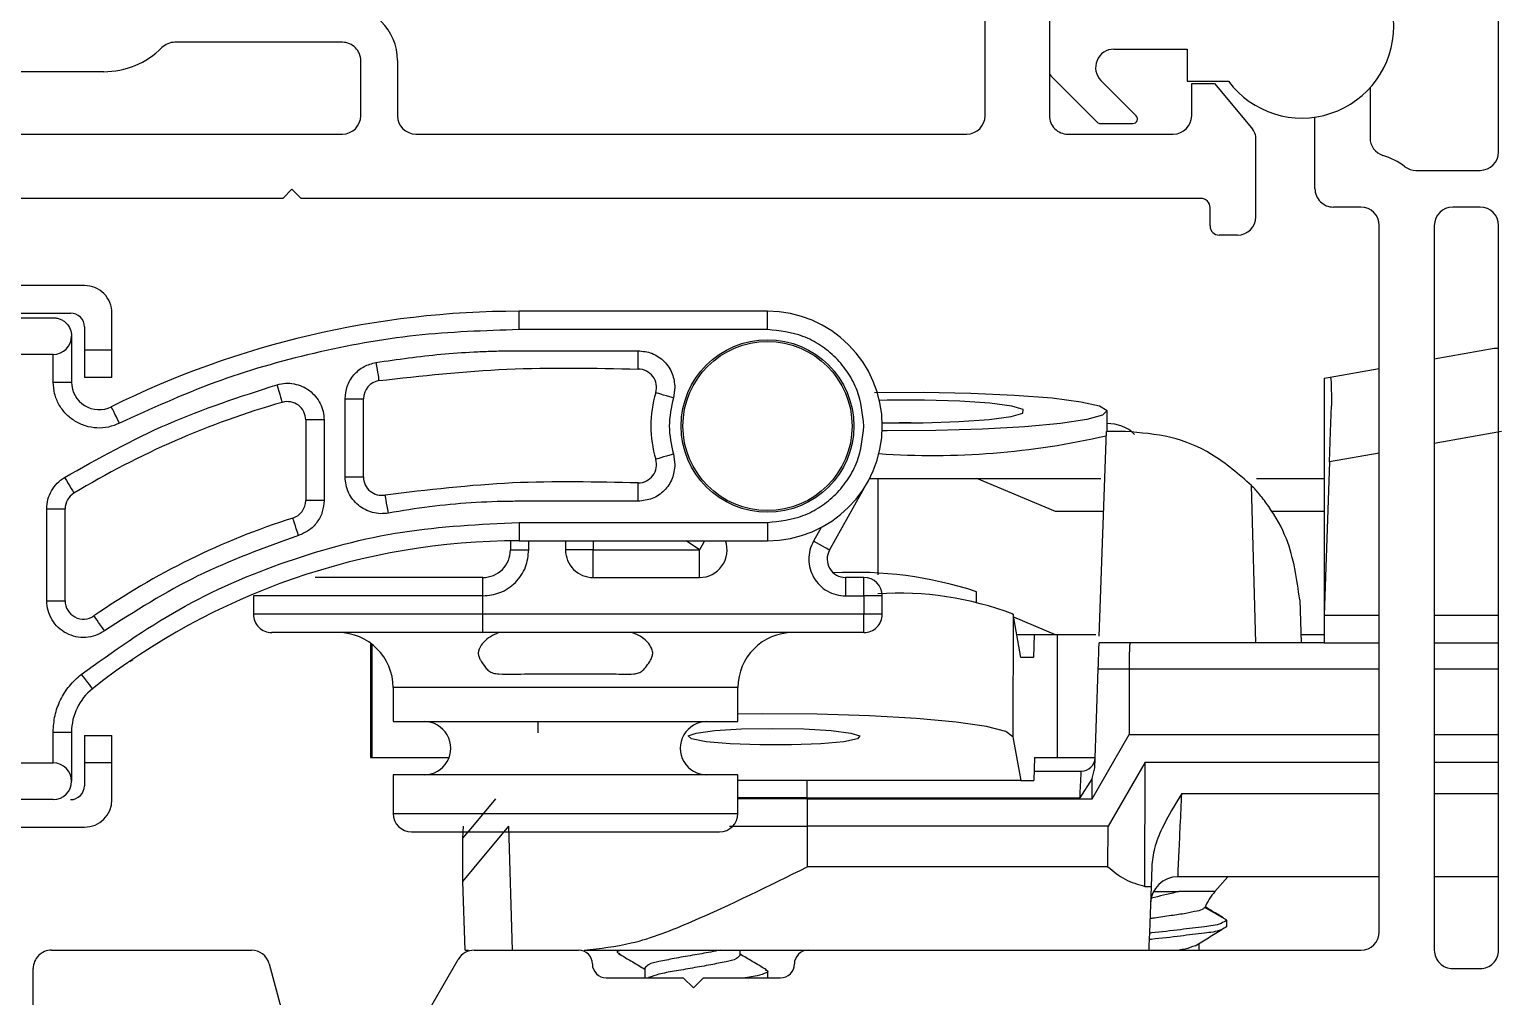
# Model space of a CAD drawing. Extents: x 50.9 to 61.7, y 12.6 to 36.7.
# Drawn here: x 53.865 to 55.468, y 28.754 to 29.808 of the extents above; entities that cross this region are included whole.
import ezdxf

# ---------------------------------------------------------------- set-up
doc = ezdxf.new("R2010")
doc.units = 0
doc.header["$LTSCALE"] = 0.3
doc.header["$MEASUREMENT"] = 0
doc.layers.get('0').update_dxf_attribs({"linetype": 'CONTINUOUS'})

msp = doc.modelspace()

# ---------------------------------------------------------------- linework, layer by layer
for p, q in [((54.90591, 29.71357), (54.90591, 29.96801)), ((55.46519, 29.67407), (55.46519, 29.88707)), ((54.97591, 29.86143), (54.97591, 29.76071)), ((54.20591, 29.79357), (54.02348, 29.79357)), ((55.04627, 29.78607), (55.12591, 29.78607)), ((55.12591, 29.78607), (55.12591, 29.75107)), ((53.94591, 29.76157), (53.69591, 29.76157)), ((54.22591, 29.71357), (54.22591, 29.77357)), ((54.26591, 29.77357), (54.26591, 29.71357)), ((54.97591, 29.76071), (54.97591, 29.71357)), ((54.97738, 29.75718), (55.02802, 29.70654)), ((55.07045, 29.71361), (55.03213, 29.75193)), ((55.12591, 29.75107), (55.17091, 29.75107)), ((55.13091, 29.71357), (55.13091, 29.74857)), ((55.13091, 29.74857), (55.15591, 29.74857)), ((55.15591, 29.74857), (55.19623, 29.70052)), ((55.32519, 29.74411), (55.32519, 29.68947)), ((55.26519, 29.63407), (55.26519, 29.71209)), ((55.03156, 29.70507), (55.06691, 29.70507)), ((53.72591, 29.69357), (54.20591, 29.69357)), ((54.28591, 29.69357), (54.88591, 29.69357)), ((54.99591, 29.69357), (55.11091, 29.69357)), ((55.20091, 29.60357), (55.20091, 29.68766)), ((55.37519, 29.65407), (55.44519, 29.65407)), ((54.15091, 29.63357), (54.14091, 29.62357)), ((54.16091, 29.62357), (54.15091, 29.63357)), ((54.14091, 29.62357), (53.72591, 29.62357)), ((55.14091, 29.62357), (54.16091, 29.62357)), ((55.31519, 29.61407), (55.28519, 29.61407)), ((55.44519, 29.61407), (55.41519, 29.61407)), ((55.15091, 29.59357), (55.15091, 29.61357)), ((55.18091, 29.58357), (55.16091, 29.58357)), ((55.33519, 28.82457), (55.33519, 29.59407)), ((55.39519, 29.59407), (55.39519, 28.80457)), ((55.46519, 28.80457), (55.46519, 29.59407)), ((53.92491, 29.52857), (53.73591, 29.52857)), ((53.75091, 29.49857), (53.90991, 29.49857)), ((53.75591, 29.49357), (53.89091, 29.49357)), ((53.95491, 29.45857), (53.95491, 29.49857)), ((54.39836, 29.48057), (54.39836, 29.50057)), ((54.66891, 29.50057), (54.39836, 29.50057)), ((54.66891, 29.48057), (54.66891, 29.50057)), ((53.91091, 29.47357), (53.91091, 29.42342)), ((53.92491, 29.48357), (53.92491, 29.45857)), ((54.66891, 29.48057), (54.39836, 29.48057)), ((53.92491, 29.45857), (53.95491, 29.45857)), ((53.92491, 29.45857), (53.92491, 29.42857)), ((53.95491, 29.42857), (53.95491, 29.45857)), ((55.39519, 29.4488), (55.46019, 29.46026)), ((55.46019, 29.46026), (55.46519, 29.46026)), ((53.89091, 29.45357), (53.77591, 29.45357)), ((53.89091, 29.42342), (53.89091, 29.45357)), ((55.2818, 29.42881), (55.33519, 29.43822)), ((53.89091, 29.42342), (53.91091, 29.42342)), ((53.95491, 29.42857), (53.92491, 29.42857)), ((55.27519, 29.42764), (55.2818, 29.42881)), ((55.27519, 29.42764), (55.27519, 29.40664)), ((54.56804, 29.41757), (54.56637, 29.40614)), ((55.27519, 29.40664), (55.27519, 29.16957)), ((54.20891, 29.32006), (54.20891, 29.40531)), ((54.20891, 29.40531), (54.22891, 29.40531)), ((54.22891, 29.32006), (54.22891, 29.40531)), ((54.79913, 29.40366), (54.79075, 29.4035)), ((55.03884, 29.36957), (55.0388, 29.39175)), ((54.16591, 29.38214), (54.16591, 29.2944)), ((54.18591, 29.38214), (54.16591, 29.38214)), ((54.18591, 29.38214), (54.18591, 29.2944)), ((54.82532, 29.37895), (54.81232, 29.37893)), ((55.03032, 29.14651), (55.03811, 29.36957)), ((55.05867, 29.36957), (55.03811, 29.36957)), ((55.46841, 29.36954), (55.39519, 29.35663)), ((54.56637, 29.345), (54.56804, 29.33357)), ((55.33519, 29.34605), (55.28101, 29.3365)), ((55.28101, 29.3365), (55.27519, 29.16957)), ((54.20891, 29.32006), (54.22891, 29.32006)), ((54.73646, 29.24034), (54.77798, 29.31451)), ((54.78016, 29.31857), (54.78918, 29.31857)), ((54.78918, 29.31857), (54.89702, 29.31857)), ((54.78918, 29.31857), (54.78918, 29.21333)), ((54.98243, 29.28257), (54.89702, 29.31857)), ((54.89702, 29.31857), (55.03191, 29.31857)), ((55.20079, 29.13957), (55.19621, 29.31069)), ((55.20145, 29.31857), (55.27519, 29.31857)), ((54.18591, 29.2944), (54.16591, 29.2944)), ((53.88391, 29.18526), (53.88391, 29.2853)), ((53.88391, 29.2853), (53.90391, 29.2853)), ((53.90391, 29.18526), (53.90391, 29.2853)), ((55.03507, 29.28257), (54.98243, 29.28257)), ((55.27519, 29.28257), (55.21768, 29.28257)), ((54.39836, 29.27057), (54.66891, 29.27057)), ((54.39836, 29.27057), (54.39836, 29.25057)), ((54.66891, 29.27057), (54.66891, 29.25057)), ((54.7274, 29.2651), (54.71901, 29.25011)), ((54.38891, 29.25051), (54.38891, 29.24057)), ((54.39836, 29.25057), (54.66891, 29.25057)), ((54.40891, 29.24057), (54.40891, 29.25057)), ((54.44891, 29.25057), (54.44891, 29.24057)), ((54.47891, 29.25057), (54.47891, 29.24057)), ((54.59481, 29.24057), (54.5805, 29.25057)), ((54.38891, 29.24057), (54.40891, 29.24057)), ((54.47891, 29.24057), (54.44891, 29.24057)), ((54.47891, 29.21057), (54.47891, 29.24057)), ((54.47891, 29.24057), (54.59481, 29.24057)), ((54.59481, 29.21057), (54.59481, 29.24057)), ((54.35891, 29.21057), (54.17625, 29.21057)), ((54.35891, 29.19057), (54.35891, 29.21057)), ((54.47891, 29.21057), (54.59481, 29.21057)), ((54.75391, 29.21057), (54.75391, 29.19057)), ((54.77391, 29.21057), (54.75391, 29.21057)), ((54.77391, 29.19057), (54.77391, 29.21057)), ((53.88391, 29.18526), (53.90391, 29.18526)), ((54.10891, 29.19057), (54.10891, 29.17057)), ((54.35891, 29.19057), (54.10891, 29.19057)), ((54.35891, 29.17057), (54.35891, 29.19057)), ((54.75391, 29.19057), (54.77391, 29.19057)), ((54.77391, 29.19057), (54.77391, 29.17057)), ((54.79391, 29.19057), (54.77391, 29.19057)), ((54.79391, 29.17057), (54.79391, 29.19057)), ((54.89643, 29.18345), (54.89645, 29.19505)), ((55.24856, 29.1862), (55.25019, 29.13957)), ((54.35891, 29.17057), (54.10891, 29.17057)), ((54.77391, 29.17057), (54.35891, 29.17057)), ((54.35891, 29.15057), (54.35891, 29.17057)), ((54.79391, 29.17057), (54.77391, 29.17057)), ((54.77391, 29.15057), (54.77391, 29.17057)), ((54.93644, 29.17053), (54.93621, 29.03715)), ((54.94495, 29.12357), (54.93644, 29.17053)), ((54.93696, 29.16765), (54.98221, 29.14857)), ((55.27519, 29.16957), (55.33519, 29.16957)), ((55.27519, 29.16957), (55.27519, 29.13957)), ((55.39519, 29.16957), (55.46519, 29.16957)), ((54.35891, 29.15057), (54.12891, 29.15057)), ((54.77391, 29.15057), (54.35891, 29.15057)), ((54.23651, 29.13905), (54.23651, 29.01457)), ((54.238, 29.13793), (54.238, 29.01457)), ((54.94042, 29.14857), (54.95921, 29.14857)), ((54.95921, 29.14857), (54.95845, 29.12357)), ((54.95921, 29.14857), (54.98469, 29.14857)), ((54.98469, 29.01457), (54.98469, 29.14857)), ((54.98469, 29.14857), (55.02639, 29.14857)), ((55.06385, 29.13957), (55.03007, 29.13957)), ((55.27519, 29.13957), (55.06385, 29.13957)), ((55.24987, 29.14857), (55.27519, 29.14857)), ((55.27519, 29.13957), (55.33519, 29.13957)), ((55.39519, 29.13957), (55.46519, 29.13957)), ((53.97437, 29.11923), (53.97755, 29.12139)), ((54.95845, 29.12357), (54.94495, 29.12357)), ((55.02532, 29.00335), (55.02906, 29.11062)), ((55.06287, 29.11062), (55.02906, 29.11062)), ((55.06287, 29.11062), (55.06286, 29.03957)), ((55.33519, 29.11062), (55.06286, 29.11062)), ((55.46519, 29.11062), (55.39519, 29.11062)), ((54.26116, 29.09057), (54.26116, 29.05357)), ((54.63666, 29.09057), (54.26116, 29.09057)), ((54.63666, 29.05357), (54.63666, 29.09057)), ((54.26116, 29.05357), (54.44891, 29.05357)), ((54.41911, 29.04135), (54.41897, 29.05357)), ((54.44891, 29.05357), (54.63666, 29.05357)), ((53.89091, 29.00857), (53.89091, 29.04223)), ((53.89091, 29.04223), (53.91091, 29.04223)), ((53.91091, 29.04223), (53.91091, 28.98857)), ((53.92491, 29.03857), (53.92491, 29.00857)), ((53.92491, 29.03857), (53.95491, 29.03857)), ((53.95491, 29.00857), (53.95491, 29.03857)), ((54.93621, 29.03715), (54.94484, 28.98957)), ((55.02245, 28.96957), (55.06286, 29.03957)), ((55.06286, 29.03957), (55.33519, 29.03957)), ((55.39519, 29.03957), (55.46519, 29.03957)), ((53.77591, 29.00857), (53.89091, 29.00857)), ((53.95491, 29.00857), (53.92491, 29.00857)), ((53.92491, 29.00857), (53.92491, 28.98357)), ((53.95491, 28.96857), (53.95491, 29.00857)), ((54.23651, 29.01457), (54.238, 29.01457)), ((54.238, 29.01457), (54.32214, 29.01457)), ((54.95983, 29.01457), (54.95908, 28.98957)), ((54.95983, 29.01457), (54.98469, 29.01457)), ((54.98469, 29.01457), (55.02571, 29.01457)), ((55.08019, 29.00957), (55.03977, 28.93957)), ((55.08004, 28.8741), (55.08019, 29.00957)), ((55.08019, 29.00957), (55.33519, 29.00957)), ((55.39519, 29.00957), (55.46519, 29.00957)), ((54.26116, 28.99557), (54.26116, 28.95357)), ((54.63666, 28.99557), (54.26116, 28.99557)), ((54.63666, 28.95357), (54.63666, 28.99557)), ((54.94484, 28.98957), (54.63666, 28.98957)), ((54.71219, 28.97062), (54.71219, 28.98957)), ((54.94484, 28.98957), (54.95908, 28.98957)), ((54.95938, 28.99957), (55.0107, 28.99957)), ((55.02247, 28.99149), (55.00918, 28.97062)), ((55.02245, 28.96957), (55.02247, 28.99149)), ((55.02247, 28.99149), (55.02532, 29.00335)), ((55.12013, 28.97529), (55.33519, 28.97529)), ((55.39519, 28.97529), (55.46519, 28.97529)), ((53.89091, 28.96857), (53.75591, 28.96857)), ((54.71219, 28.97062), (54.63666, 28.97062)), ((54.71219, 28.96957), (54.63666, 28.96957)), ((54.71219, 28.97062), (55.00918, 28.97062)), ((54.71219, 28.97062), (54.71219, 28.96957)), ((54.71219, 28.96957), (55.02245, 28.96957)), ((54.71219, 28.96957), (54.71219, 28.93957)), ((54.26116, 28.95357), (54.63666, 28.95357)), ((53.73591, 28.93857), (53.92491, 28.93857)), ((54.28116, 28.93357), (54.44891, 28.93357)), ((54.33719, 28.92644), (54.33764, 28.93957)), ((54.33719, 28.87957), (54.33719, 28.92644)), ((54.39125, 28.80457), (54.38719, 28.93957)), ((54.44891, 28.93357), (54.61666, 28.93357)), ((54.62769, 28.93957), (54.71219, 28.93957)), ((54.71219, 28.93957), (54.71219, 28.89529)), ((55.03977, 28.93957), (54.71219, 28.93957)), ((55.03972, 28.89529), (55.03977, 28.93957)), ((55.03972, 28.89529), (54.71219, 28.89529)), ((55.08736, 28.89556), (55.08661, 28.8741)), ((54.3398, 28.80457), (54.33719, 28.87957)), ((55.33519, 28.88457), (55.11595, 28.88457)), ((55.15626, 28.86847), (55.17026, 28.88457)), ((55.46519, 28.88457), (55.39519, 28.88457)), ((55.08004, 28.8741), (55.08661, 28.8741)), ((55.0898, 28.86847), (55.11697, 28.86847)), ((55.15626, 28.86847), (55.11697, 28.86847)), ((55.16919, 28.83722), (55.14517, 28.85108)), ((55.16919, 28.83027), (55.16919, 28.83722)), ((53.88919, 28.80457), (54.10678, 28.80457)), ((54.3398, 28.80457), (54.34319, 28.80457)), ((54.34947, 28.80457), (54.46319, 28.80457)), ((54.46932, 28.80457), (54.71319, 28.80457)), ((54.50519, 28.80457), (54.50519, 28.8025)), ((54.63912, 28.79902), (54.63912, 28.80457)), ((54.71319, 28.80457), (55.31519, 28.80457)), ((55.13912, 28.80457), (55.13912, 28.812)), ((53.86919, 28.41007), (53.86919, 28.78457)), ((54.1261, 28.78975), (54.14416, 28.72234)), ((54.28286, 28.70921), (54.33215, 28.79457)), ((54.53526, 28.78513), (54.53526, 28.77457)), ((54.66919, 28.77472), (54.66919, 28.78166)), ((55.41519, 28.78457), (55.44519, 28.78457)), ((54.49319, 28.77457), (54.57719, 28.77457)), ((54.5396, 28.77484), (54.53916, 28.77457)), ((54.57719, 28.77457), (54.58819, 28.76357)), ((54.58819, 28.76357), (54.59919, 28.77457)), ((54.59919, 28.77457), (54.68319, 28.77457))]:
    msp.add_line(p, q)
at = {"flags": 128}
for points in [[(54.52804, 29.43757), (54.52804, 29.43796), (54.52804, 29.43909), (54.52804, 29.44094), (54.52804, 29.44343), (54.52804, 29.44646), (54.52804, 29.44992), (54.52804, 29.45367), (54.52804, 29.45757)], [(54.24239, 29.44478), (54.24303, 29.44093), (54.24364, 29.43723), (54.2442, 29.43381), (54.2447, 29.43082), (54.2451, 29.42837), (54.2454, 29.42655), (54.24559, 29.42542), (54.24565, 29.42504)], [(54.14041, 29.40137), (54.1403, 29.40174), (54.13999, 29.40283), (54.13948, 29.40461), (54.13879, 29.407), (54.13796, 29.40991), (54.13701, 29.41324), (54.13598, 29.41684), (54.1349, 29.42059)], [(54.56637, 29.40614), (54.56263, 29.40726), (54.55904, 29.40833), (54.55573, 29.40932), (54.55282, 29.41018), (54.55044, 29.41089), (54.54867, 29.41142), (54.54758, 29.41175), (54.54721, 29.41186)], [(54.78551, 29.41217), (54.83852, 29.41241), (54.89038, 29.41144), (54.93809, 29.40929), (54.97886, 29.40611), (55.01033, 29.40207), (55.03067, 29.39741), (55.03869, 29.3924), (55.03394, 29.38733), (55.01669, 29.3825), (54.98793, 29.37818), (54.94934, 29.37463), (54.90317, 29.37205), (54.8521, 29.3706), (54.79908, 29.37035), (54.79381, 29.37039)], [(53.96312, 29.37862), (53.96139, 29.38212), (53.95972, 29.38548), (53.95818, 29.38857), (53.95684, 29.39129), (53.95573, 29.39352), (53.95491, 29.39517), (53.95441, 29.39619), (53.95424, 29.39654)], [(54.79386, 29.37911), (54.7978, 29.37905), (54.83848, 29.3791), (54.87722, 29.38035), (54.91025, 29.38268), (54.93433, 29.38586), (54.94709, 29.38958), (54.9473, 29.39348), (54.93493, 29.39717), (54.9112, 29.4003), (54.87842, 29.40255), (54.8398, 29.40371), (54.79913, 29.40366)], [(55.28101, 29.3365), (55.28216, 29.36924), (55.28315, 29.39762)], [(54.56637, 29.345), (54.56263, 29.34389), (54.55904, 29.34282), (54.55572, 29.34183), (54.55282, 29.34096), (54.55044, 29.34025), (54.54867, 29.33972), (54.54757, 29.3394), (54.54721, 29.33929)], [(53.90322, 29.31953), (53.90524, 29.31619), (53.90718, 29.31298), (53.90897, 29.31002), (53.91053, 29.30742), (53.91182, 29.3053), (53.91278, 29.30371), (53.91337, 29.30274), (53.91357, 29.30241)], [(54.52803, 29.29358), (54.52803, 29.29748), (54.52803, 29.30123), (54.52804, 29.30469), (54.52804, 29.30772), (54.52804, 29.3102), (54.52804, 29.31205), (54.52804, 29.31319), (54.52804, 29.31357)], [(54.25609, 29.28071), (54.25539, 29.28455), (54.25472, 29.28824), (54.2541, 29.29164), (54.25355, 29.29462), (54.25311, 29.29707), (54.25278, 29.29888), (54.25257, 29.3), (54.2525, 29.30038)], [(54.15804, 29.25628), (54.15685, 29.26), (54.15572, 29.26357), (54.15467, 29.26687), (54.15375, 29.26976), (54.153, 29.27213), (54.15244, 29.27389), (54.15209, 29.27497), (54.15197, 29.27534)], [(54.6003, 29.25057), (54.59763, 29.2457), (54.59481, 29.24057)], [(54.73646, 29.24034), (54.73613, 29.24053), (54.73513, 29.24108), (54.73352, 29.24199), (54.73135, 29.2432), (54.72871, 29.24468), (54.72569, 29.24637), (54.72242, 29.2482), (54.71901, 29.25011)], [(53.9467, 29.15238), (53.94447, 29.15558), (53.94234, 29.15867), (53.94037, 29.16151), (53.93864, 29.164), (53.93722, 29.16605), (53.93617, 29.16757), (53.93552, 29.1685), (53.9353, 29.16882)], [(55.02906, 29.11062), (55.02926, 29.11632), (55.02945, 29.12178), (55.02963, 29.12678), (55.02978, 29.13115), (55.02991, 29.13473), (55.03, 29.13739), (55.03006, 29.13902), (55.03007, 29.13957)], [(53.92135, 29.10503), (53.92377, 29.10197), (53.9261, 29.09902), (53.92824, 29.09631), (53.93012, 29.09393), (53.93166, 29.09198), (53.9328, 29.09052), (53.93351, 29.08963), (53.93374, 29.08933)], [(54.93621, 29.03715), (54.92842, 29.0428), (54.9075, 29.04815), (54.87454, 29.05294), (54.83126, 29.0569), (54.7799, 29.05983), (54.72315, 29.06158), (54.66395, 29.06206), (54.63666, 29.06185)], [(54.64071, 29.04555), (54.67455, 29.04616), (54.70861, 29.04555), (54.73829, 29.04381), (54.75959, 29.04116), (54.76962, 29.03798), (54.76703, 29.03468), (54.75217, 29.03172), (54.72705, 29.02949), (54.69506, 29.02829), (54.66052, 29.02829), (54.62809, 29.02949), (54.60217, 29.03172), (54.58623, 29.03468), (54.58245, 29.03798), (54.59132, 29.04116), (54.61166, 29.04381), (54.64071, 29.04555)], [(54.33719, 28.92644), (54.34598, 28.93699), (54.37313, 28.96957)], [(54.33719, 28.87957), (54.34946, 28.89431), (54.38719, 28.93957)], [(55.08661, 28.8741), (55.08557, 28.84422), (55.08486, 28.82396), (55.08435, 28.80935), (55.08419, 28.80457)]]:
    msp.add_lwpolyline(points, dxfattribs=at)
for radius in [0.09402, 0.0921]:
    msp.add_circle((54.66891, 29.37557), radius)
for centre, radius, start, end in [((55.25091, 29.81107), 0.1, 216.8699, 143.1301), ((54.20591, 29.77357), 0.06, 0.00094, 89.99906), ((54.02347, 29.77357), 0.02, 89.99468, 134.83894), ((54.20591, 29.77357), 0.02, 359.9983, 90.0038), ((53.94591, 29.85157), 0.09, 270.00142, 314.83869), ((55.04627, 29.76607), 0.02, 89.99801, 225.00085), ((54.98092, 29.76072), 0.005, 180.01638, 224.98685), ((54.20591, 29.71357), 0.02, 270.00289, 359.99837), ((54.28591, 29.71357), 0.02, 180.00163, 269.99711), ((54.88591, 29.71357), 0.02, 270.00289, 359.99837), ((54.99591, 29.71357), 0.02, 179.99892, 269.99982), ((55.06691, 29.71007), 0.005, 270.00253, 44.99954), ((55.11091, 29.71357), 0.02, 270.00062, 0.00022), ((55.03156, 29.71007), 0.005, 224.99998, 269.97175), ((55.18092, 29.68766), 0.02, 0.00053, 40.00263), ((55.34519, 29.68947), 0.02, 179.99838, 252.54145), ((55.3152, 29.5941), 0.07997, 53.12653, 72.54579), ((55.44518, 29.67407), 0.02, 270.00247, 359.99837), ((55.37519, 29.67408), 0.02001, 233.14146, 269.99032), ((55.28519, 29.63407), 0.02, 179.99891, 269.9994), ((55.14091, 29.61357), 0.01, 359.99994, 90.00678), ((55.31518, 29.59407), 0.02, 0.00163, 89.99753), ((55.41519, 29.59407), 0.02, 90.00331, 179.99837), ((55.44518, 29.59407), 0.02, 0.00163, 89.99753), ((55.18091, 29.60357), 0.02, 270.00247, 359.99837), ((55.16091, 29.59357), 0.01, 180.00015, 269.99817), ((53.92491, 29.49857), 0.03, 359.99915, 89.99917), ((53.90991, 29.48357), 0.015, 359.99852, 90.0026), ((54.39836, 28.50054), 1.00003, 90.00042, 116.36662), ((54.66891, 29.37557), 0.125, 270.00015, 89.99985), ((53.89091, 29.47357), 0.02, 270.00062, 0.00022), ((53.94091, 29.42342), 0.03, 180.00123, 296.36671), ((54.24891, 29.40531), 0.02, 99.38514, 179.99694), ((54.52804, 29.41757), 0.02, 343.40016, 89.99419), ((54.66891, 29.37557), 0.127, 163.39756, 196.60012), ((54.39837, 28.50055), 0.93702, 105.97967, 121.15699), ((54.14591, 29.38214), 0.02, 0.00218, 105.97715), ((55.03949, 29.33582), 0.04243, 46.30147, 90.89839), ((54.84841, 30.19329), 0.84974, 266.07555, 282.8882), ((54.52804, 29.33358), 0.02, 270.00164, 16.59982), ((54.24891, 29.32006), 0.02, 180.0009, 280.33808), ((53.92391, 29.2853), 0.02, 121.15214, 180.00188), ((54.14591, 29.2944), 0.02, 287.64289, 359.99817), ((54.39835, 28.50058), 0.81298, 107.64088, 124.71967), ((54.39835, 28.50057), 0.75, 89.99986, 128.27832), ((54.59481, 29.24057), 0.03, 269.99971, 19.47118), ((54.35892, 29.24057), 0.03, 269.99692, 0.00196), ((54.47891, 29.24057), 0.03, 179.99804, 270.00308), ((54.75391, 29.23057), 0.02, 150.75783, 270.00129), ((54.76515, 28.79772), 0.41846, 71.71324, 93.33569), ((54.77391, 29.19057), 0.02, 0.00106, 89.99768), ((53.92391, 29.18526), 0.02, 180.00185, 304.71628), ((54.812, 28.8457), 0.34785, 69.03924, 93.76118), ((54.12891, 29.17057), 0.02, 179.99868, 270.00342), ((54.77391, 29.17057), 0.02, 269.99658, 0.00132), ((54.20116, 29.09057), 0.06, 0.00074, 89.99926), ((54.69666, 29.09057), 0.06, 90.00064, 179.9995), ((53.97091, 29.04223), 0.06, 128.27861, 180.00083), ((54.29491, 29.02457), 0.029, 269.99942, 90.00058), ((54.60291, 29.02457), 0.029, 89.99971, 270.00029), ((53.89091, 28.98857), 0.02, 359.99978, 89.99938), ((55.0107, 29.01457), 0.015, 269.9994, 358.00003), ((53.89091, 28.98857), 0.02, 270.00062, 0.00022), ((53.90991, 28.98357), 0.015, 270.00505, 359.99831), ((53.92491, 28.96857), 0.03, 270.00083, 359.99861), ((54.28116, 28.95357), 0.02, 180.00106, 269.99768), ((54.61666, 28.95357), 0.02, 270.00262, 359.99822), ((55.11595, 28.85457), 0.03, 89.99988, 177.99955), ((55.209, 28.82262), 0.06988, 139.00088, 155.94971), ((55.31519, 28.82457), 0.02, 270.00062, 0.00022), ((53.88918, 28.78457), 0.02, 89.99745, 180.00003), ((54.10678, 28.78457), 0.02, 14.99828, 90.00147), ((54.34947, 28.78457), 0.02, 90.00112, 149.99978), ((54.46319, 28.78957), 0.015, 0.00214, 89.99898), ((54.71318, 28.78957), 0.015, 89.99812, 180.00076), ((55.41518, 28.80457), 0.02, 179.9983, 270.00338), ((55.44519, 28.80457), 0.02, 269.99376, 0.00372), ((54.49319, 28.78957), 0.015, 179.99979, 270.00133), ((54.68319, 28.78957), 0.015, 269.99721, 0.00167)]:
    msp.add_arc(centre, radius, start, end)
for points, knots in [([(53.89091, 29.49357), (53.89217, 29.4935), (53.89472, 29.49336), (53.89845, 29.49223), (53.902, 29.49038), (53.90618, 29.48696), (53.91006, 29.48131), (53.91064, 29.47608), (53.91091, 29.47357)], [0, 0, 0, 0, 0.1201846, 0.2437739, 0.3707766, 0.5012185, 0.7604896, 1, 1, 1, 1]), ([(54.39836, 29.48057), (54.36076, 29.47934), (54.28559, 29.47689), (54.17443, 29.45654), (54.0658, 29.42541), (53.99735, 29.39422), (53.96312, 29.37862)], [0, 0, 0, 0, 0.2500119, 0.5000005, 0.7499653, 1, 1, 1, 1]), ([(54.77391, 29.37557), (54.7725, 29.38877), (54.77033, 29.40916), (54.75725, 29.43363), (54.74369, 29.45034), (54.72698, 29.46391), (54.70251, 29.47698), (54.68212, 29.47916), (54.66891, 29.48057)], [0, 0, 0, 0, 0.2394447, 0.3696572, 0.5000002, 0.6302159, 0.7605582, 1, 1, 1, 1]), ([(54.24239, 29.44478), (54.26598, 29.44818), (54.30138, 29.45329), (54.34303, 29.45609), (54.36389, 29.45698), (54.37434, 29.45728), (54.37957, 29.45739), (54.38219, 29.45744), (54.3835, 29.45746), (54.38415, 29.45747), (54.38448, 29.45747), (54.38464, 29.45748), (54.38472, 29.45747), (54.38476, 29.45748), (54.38478, 29.45748), (54.38479, 29.45748), (54.3848, 29.45748), (54.3848, 29.45748), (54.3848, 29.45748), (54.3848, 29.45748), (54.38527, 29.45748), (54.38916, 29.45753), (54.4023, 29.45751), (54.44958, 29.45762), (54.49344, 29.45759), (54.52804, 29.45757)], [0, 0, 0, 0, 0.2496265, 0.374539, 0.4370939, 0.4684053, 0.4840704, 0.4919056, 0.4958241, 0.4977835, 0.498763, 0.4992528, 0.4994976, 0.4996201, 0.4996816, 0.4997123, 0.4997271, 0.4997348, 0.4997389, 0.499741, 0.4997425, 0.5046564, 0.5404792, 0.6374338, 1, 1, 1, 1]), ([(54.52804, 29.45757), (54.53307, 29.45703), (54.54084, 29.4562), (54.55016, 29.45123), (54.55652, 29.44606), (54.56169, 29.43969), (54.56667, 29.43037), (54.5675, 29.4226), (54.56804, 29.41757)], [0, 0, 0, 0, 0.2394452, 0.3695489, 0.4999928, 0.6301025, 0.7605463, 1, 1, 1, 1]), ([(54.20891, 29.40531), (54.20936, 29.40986), (54.2103, 29.41924), (54.2178, 29.4317), (54.22887, 29.44114), (54.23798, 29.44359), (54.24239, 29.44478)], [0, 0, 0, 0, 0.2421049, 0.499992, 0.7578929, 1, 1, 1, 1]), ([(54.24565, 29.42504), (54.29209, 29.43021), (54.38594, 29.44064), (54.48035, 29.4386), (54.52804, 29.43757)], [0, 0, 0, 0, 0.4947737, 1, 1, 1, 1]), ([(53.96312, 29.37862), (53.95919, 29.37701), (53.95134, 29.37378), (53.9385, 29.37299), (53.9259, 29.3751), (53.91429, 29.38049), (53.90429, 29.3885), (53.89681, 29.39885), (53.89181, 29.41071), (53.89121, 29.41918), (53.89091, 29.42342)], [0, 0, 0, 0, 0.1250546, 0.2499979, 0.374895, 0.4999987, 0.6248975, 0.7500052, 0.8748474, 1, 1, 1, 1]), ([(54.1349, 29.42059), (54.13792, 29.42125), (54.14397, 29.42256), (54.15328, 29.42178), (54.16218, 29.41911), (54.17019, 29.41436), (54.17697, 29.40796), (54.18199, 29.40014), (54.18531, 29.3914), (54.18571, 29.38523), (54.18591, 29.38214)], [0, 0, 0, 0, 0.125072, 0.2499917, 0.3748509, 0.4999948, 0.6248508, 0.7499965, 0.8747867, 1, 1, 1, 1]), ([(55.2818, 29.42881), (55.28201, 29.42819), (55.28287, 29.42572), (55.28272, 29.41973), (55.28323, 29.41001), (55.28318, 29.40217), (55.28315, 29.39762)], [0, 0, 0, 0, 0.0618983, 0.2496257, 0.5644984, 1, 1, 1, 1]), ([(53.90322, 29.31953), (53.94016, 29.34021), (54.01403, 29.38158), (54.09461, 29.40759), (54.1349, 29.42059)], [0, 0, 0, 0, 0.5000008, 1, 1, 1, 1]), ([(54.56637, 29.40614), (54.56414, 29.39595), (54.55968, 29.37557), (54.56414, 29.35519), (54.56637, 29.345)], [0, 0, 0, 0, 0.5000014, 1, 1, 1, 1]), ([(54.66891, 29.27057), (54.68212, 29.27198), (54.7025, 29.27416), (54.72697, 29.28723), (54.74368, 29.3008), (54.75725, 29.31751), (54.77032, 29.34198), (54.7725, 29.36237), (54.77391, 29.37557)], [0, 0, 0, 0, 0.2394432, 0.3696576, 0.500003, 0.6302137, 0.7605608, 1, 1, 1, 1]), ([(55.1962, 29.31067), (55.1823, 29.32293), (55.15632, 29.34586), (55.10801, 29.36569), (55.07531, 29.36826), (55.05867, 29.36957)], [0, 0, 0, 0, 0.360641, 0.6745504, 1, 1, 1, 1]), ([(54.56804, 29.33357), (54.56744, 29.32833), (54.56624, 29.31785), (54.55698, 29.30463), (54.54376, 29.29538), (54.53328, 29.29418), (54.52803, 29.29358)], [0, 0, 0, 0, 0.24999248, 0.49999849, 0.75000056, 1, 1, 1, 1]), ([(53.88391, 29.2853), (53.88416, 29.28873), (53.88465, 29.29558), (53.88875, 29.30512), (53.89479, 29.31358), (53.90041, 29.31754), (53.90322, 29.31953)], [0, 0, 0, 0, 0.2501163, 0.49998, 0.7496224, 1, 1, 1, 1]), ([(54.25609, 29.28071), (54.25319, 29.28036), (54.24738, 29.27967), (54.23865, 29.28109), (54.23042, 29.2842), (54.2231, 29.2891), (54.21696, 29.29542), (54.21243, 29.30296), (54.20945, 29.31129), (54.20909, 29.31713), (54.20891, 29.32006)], [0, 0, 0, 0, 0.1250785, 0.249993, 0.3748473, 0.5000006, 0.6248438, 0.7500065, 0.8747661, 1, 1, 1, 1]), ([(54.52804, 29.31357), (54.48242, 29.31462), (54.39026, 29.31672), (54.29873, 29.30586), (54.2525, 29.30038)], [0, 0, 0, 0, 0.4950364, 1, 1, 1, 1]), ([(55.24856, 29.1862), (55.24546, 29.2089), (55.24054, 29.24504), (55.21976, 29.28157), (55.20583, 29.30015), (55.1992, 29.30739), (55.19619, 29.31068)], [0, 0, 0, 0, 0.493693, 0.7861802, 0.9029736, 1, 1, 1, 1]), ([(54.18591, 29.2944), (54.18555, 29.29029), (54.18479, 29.28187), (54.17871, 29.27042), (54.16964, 29.26114), (54.16184, 29.25787), (54.15804, 29.25628)], [0, 0, 0, 0, 0.2436709, 0.4999882, 0.7563366, 1, 1, 1, 1]), ([(54.52803, 29.29358), (54.50387, 29.29359), (54.46453, 29.2936), (54.41902, 29.29353), (54.38249, 29.29362), (54.34603, 29.29223), (54.30079, 29.2881), (54.27098, 29.28317), (54.25609, 29.28071)], [0, 0, 0, 0, 0.2658782, 0.43275423, 0.50062928, 0.66773255, 0.83400834, 1, 1, 1, 1]), ([(53.92135, 29.10503), (53.95604, 29.12982), (54.02589, 29.17974), (54.14487, 29.23099), (54.27001, 29.26446), (54.35578, 29.26854), (54.39836, 29.27057)], [0, 0, 0, 0, 0.2482483, 0.4999996, 0.7517514, 1, 1, 1, 1]), ([(54.15804, 29.25628), (54.12087, 29.24291), (54.04655, 29.21616), (53.97998, 29.17364), (53.9467, 29.15238)], [0, 0, 0, 0, 0.49999956, 1, 1, 1, 1]), ([(54.71901, 29.25011), (54.71753, 29.24696), (54.71458, 29.24065), (54.71351, 29.23016), (54.71487, 29.21977), (54.71903, 29.21013), (54.72542, 29.20179), (54.73381, 29.19552), (54.74349, 29.19132), (54.75044, 29.19082), (54.75391, 29.19057)], [0, 0, 0, 0, 0.1250685, 0.2499916, 0.3748696, 0.4999919, 0.62487, 0.7500002, 0.874812, 1, 1, 1, 1]), ([(54.35891, 29.19057), (54.3652, 29.19124), (54.37491, 29.19228), (54.38656, 29.1985), (54.39451, 29.20496), (54.40098, 29.21292), (54.4072, 29.22457), (54.40824, 29.23428), (54.40891, 29.24057)], [0, 0, 0, 0, 0.2394428, 0.3695887, 0.4999966, 0.6301469, 0.7605572, 1, 1, 1, 1]), ([(53.9467, 29.15238), (53.94355, 29.15053), (53.93727, 29.14685), (53.92639, 29.14489), (53.91546, 29.14559), (53.90515, 29.1494), (53.89613, 29.15571), (53.88933, 29.1643), (53.88473, 29.17435), (53.88419, 29.18162), (53.88391, 29.18526)], [0, 0, 0, 0, 0.1250559, 0.24999117, 0.37487383, 0.49999214, 0.62487529, 0.74999878, 0.87482132, 1, 1, 1, 1]), ([(54.37641, 29.15057), (54.37546, 29.15018), (54.36869, 29.14736), (54.3602, 29.14191), (54.35489, 29.13338), (54.35366, 29.1286), (54.3543, 29.1245), (54.35693, 29.11907), (54.3606, 29.11369), (54.36516, 29.10865), (54.3703, 29.10592), (54.38494, 29.10501), (54.41113, 29.10586), (54.44535, 29.10556), (54.47644, 29.10546), (54.50124, 29.1059), (54.51778, 29.10475), (54.52864, 29.10635), (54.53359, 29.10935), (54.53765, 29.11449), (54.54118, 29.11959), (54.54357, 29.12459), (54.54423, 29.12923), (54.54151, 29.13698), (54.5339, 29.14525), (54.52542, 29.1489), (54.52157, 29.15051), (54.52142, 29.15057)], [0, 0, 0, 0, 0.0109944, 0.0785817, 0.1026443, 0.1168863, 0.1304021, 0.1460349, 0.1810156, 0.1998195, 0.2182004, 0.2414995, 0.3546914, 0.4998392, 0.6067759, 0.6872665, 0.7649851, 0.7837046, 0.8033886, 0.8250318, 0.85329, 0.8697058, 0.88388, 0.9020447, 0.9554164, 0.9982013, 1, 1, 1, 1]), ([(55.06385, 29.13957), (55.06375, 29.13928), (55.06341, 29.13833), (55.06332, 29.13547), (55.06303, 29.13135), (55.06295, 29.12616), (55.06284, 29.11932), (55.06286, 29.1141), (55.06287, 29.11062)], [0, 0, 0, 0, 0.0315355, 0.1048816, 0.2921375, 0.4599162, 0.6406838, 1, 1, 1, 1]), ([(53.89091, 29.04223), (53.89129, 29.04825), (53.89205, 29.0603), (53.89841, 29.07737), (53.90787, 29.09294), (53.91686, 29.101), (53.92135, 29.10503)], [0, 0, 0, 0, 0.2500879, 0.4999998, 0.7497671, 1, 1, 1, 1]), ([(55.00918, 28.97062), (55.0093, 28.97292), (55.00952, 28.97715), (55.00988, 28.98399), (55.01024, 28.99064), (55.01051, 28.99608), (55.01066, 28.99888), (55.0107, 28.99957)], [0, 0, 0, 0, 0.2388089, 0.4372571, 0.7092722, 0.9283892, 1, 1, 1, 1]), ([(55.12013, 28.97529), (55.11255, 28.9629), (55.10092, 28.94388), (55.08983, 28.91675), (55.08814, 28.90228), (55.08736, 28.89556)], [0, 0, 0, 0, 0.5002384, 0.7679203, 1, 1, 1, 1]), ([(55.11595, 28.88457), (55.11605, 28.88674), (55.11646, 28.89553), (55.11731, 28.91411), (55.11861, 28.94219), (55.11959, 28.96364), (55.12013, 28.97529)], [0, 0, 0, 0, 0.0715381, 0.2907086, 0.6146304, 1, 1, 1, 1]), ([(54.46932, 28.80457), (54.48653, 28.80656), (54.52707, 28.81123), (54.60839, 28.84397), (54.67075, 28.87481), (54.71219, 28.89529)], [0, 0, 0, 0, 0.1985811, 0.4674981, 1, 1, 1, 1]), ([(55.03972, 28.89529), (55.04571, 28.89036), (55.05768, 28.8805), (55.07259, 28.87623), (55.08004, 28.8741)], [0, 0, 0, 0, 0.5002676, 1, 1, 1, 1]), ([(55.11697, 28.86847), (55.10807, 28.86632), (55.09813, 28.86392), (55.08818, 28.86157), (55.08714, 28.86133)], [0, 0, 0, 0, 0.8955717, 1, 1, 1, 1]), ([(55.0854, 28.83922), (55.08702, 28.83946), (55.09474, 28.84064), (55.10779, 28.84257), (55.12357, 28.84455), (55.13512, 28.84731), (55.14266, 28.84862), (55.14482, 28.85073), (55.14517, 28.85108)], [0, 0, 0, 0, 0.0804844, 0.3823808, 0.646912, 0.8531635, 0.97563, 1, 1, 1, 1]), ([(55.16564, 28.83975), (55.16165, 28.84213), (55.15493, 28.84613), (55.14825, 28.85018), (55.14553, 28.85182)], [0, 0, 0, 0, 0.5939097, 1, 1, 1, 1]), ([(55.16919, 28.83027), (55.16717, 28.82905), (55.15985, 28.8246), (55.14214, 28.82313), (55.11709, 28.81955), (55.09688, 28.81748), (55.08545, 28.81619), (55.08459, 28.81609)], [0, 0, 0, 0, 0.0814558, 0.2959094, 0.6001141, 0.9696933, 1, 1, 1, 1]), ([(55.16919, 28.83722), (55.16717, 28.83599), (55.15985, 28.83154), (55.14214, 28.83007), (55.11709, 28.82649), (55.09696, 28.82444), (55.08562, 28.82315), (55.08483, 28.82306)], [0, 0, 0, 0, 0.0816877, 0.2967521, 0.6018247, 0.9724548, 1, 1, 1, 1]), ([(55.13477, 28.80932), (55.13957, 28.81229), (55.14922, 28.81828), (55.15893, 28.82416), (55.16382, 28.82712)], [0, 0, 0, 0, 0.4970631, 1, 1, 1, 1]), ([(54.50895, 28.80457), (54.50699, 28.80388), (54.5035, 28.80265), (54.50671, 28.80142), (54.50811, 28.80088)], [0, 0, 0, 0, 0.5626864, 1, 1, 1, 1]), ([(54.50652, 28.80098), (54.51171, 28.79793), (54.52131, 28.79229), (54.53086, 28.78657), (54.53526, 28.78394)], [0, 0, 0, 0, 0.5402188, 1, 1, 1, 1]), ([(54.61727, 28.80457), (54.61393, 28.80391), (54.60393, 28.80191), (54.58721, 28.79902), (54.5682, 28.79578), (54.5524, 28.79243), (54.54065, 28.79044), (54.5365, 28.78636), (54.53526, 28.78513)], [0, 0, 0, 0, 0.1201905, 0.3599295, 0.5996661, 0.7973886, 0.9392103, 1, 1, 1, 1]), ([(54.63912, 28.79902), (54.63787, 28.7978), (54.63372, 28.79372), (54.62197, 28.79173), (54.60617, 28.78837), (54.58715, 28.7852), (54.56833, 28.78167), (54.55216, 28.77915), (54.54316, 28.77602), (54.53946, 28.77474)], [0, 0, 0, 0, 0.0500131, 0.1666894, 0.3293547, 0.5265895, 0.7238243, 0.8864896, 1, 1, 1, 1]), ([(54.66785, 28.78318), (54.66266, 28.78623), (54.65306, 28.79186), (54.64351, 28.79759), (54.63912, 28.80022)], [0, 0, 0, 0, 0.5402188, 1, 1, 1, 1]), ([(55.13491, 28.80942), (55.13122, 28.80809), (55.12546, 28.80601), (55.11944, 28.80495), (55.11727, 28.80457)], [0, 0, 0, 0, 0.640217, 1, 1, 1, 1]), ([(54.66626, 28.78328), (54.66757, 28.78275), (54.67162, 28.7811), (54.65635, 28.77589), (54.65097, 28.77535), (54.64478, 28.77458), (54.64472, 28.77457)], [0, 0, 0, 0, 0.115038, 0.3569282, 0.9937674, 1, 1, 1, 1])]:
    msp.add_open_spline(points, degree=3, knots=knots)

doc.saveas('drawing.dxf')
